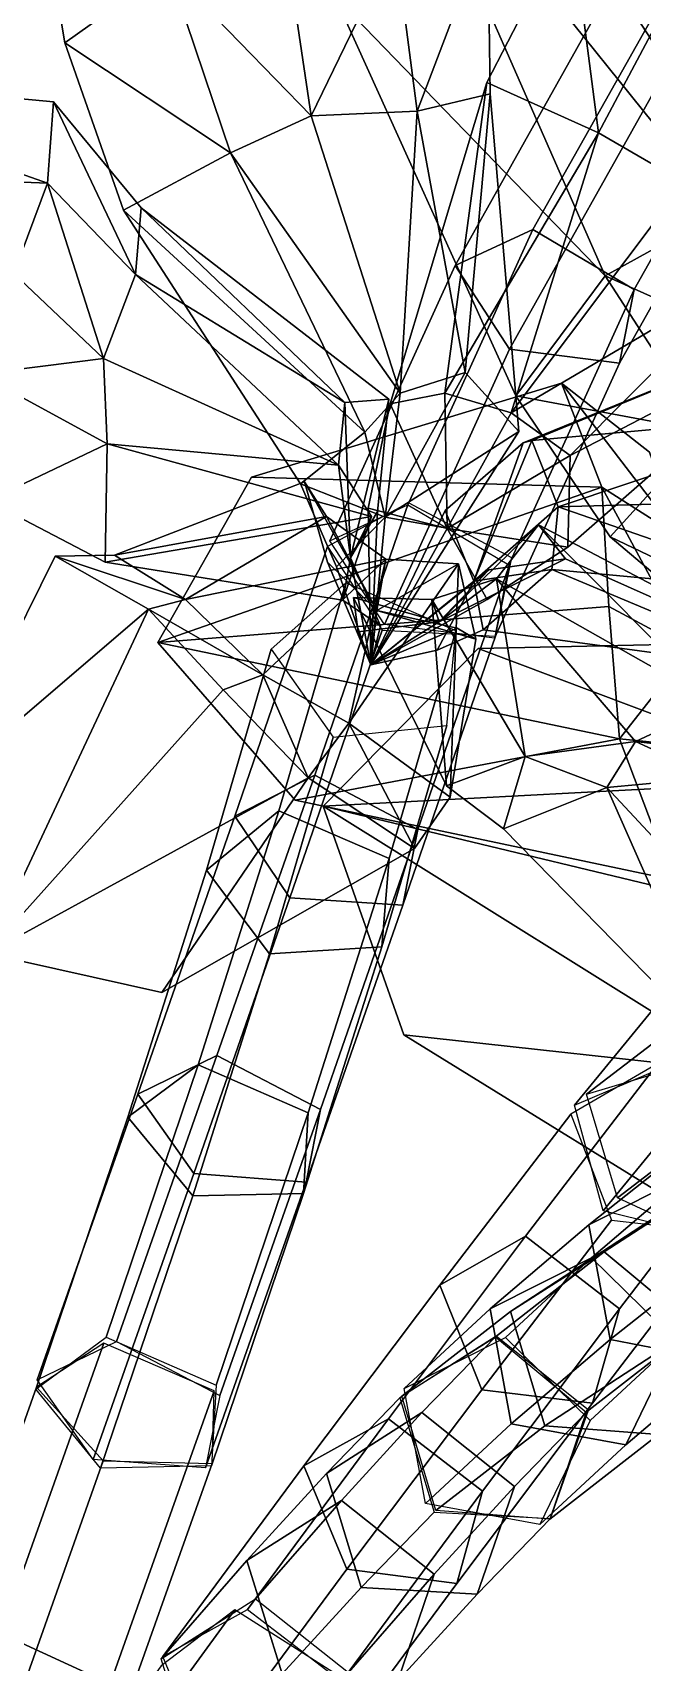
# Model space of a CAD drawing. Header units: metres. Extents: x -488 to 282, y -579 to 399.
# Drawn here: x 120.51 to 137.11, y 184.08 to 228.45 of the extents above; entities that cross this region are included whole.
import ezdxf

# ---------------------------------------------------------------- set-up
doc = ezdxf.new("R2010")
doc.units = ezdxf.units.M

msp = doc.modelspace()

# ---------------------------------------------------------------- linework, layer by layer
at = {"layer": 'coreopsi_1InfInt', "color": 3}
for points in [[(128.1902, 208.24, 311.3463), (130.747, 215.6567, 318.4538), (128.5423, 214.4643, 320.4902), (126.0107, 207.1178, 313.4485)], [(131.0014, 206.7546, 311.9117), (133.5533, 214.1581, 319.0082), (130.747, 215.6567, 318.4538), (128.1902, 208.24, 311.3463)], [(126.0107, 207.1178, 313.4485), (128.5423, 214.4643, 320.4902), (130.0244, 212.1864, 322.3337), (127.5135, 204.8973, 315.3446)], [(130.5855, 204.7005, 314.3686), (133.1093, 212.0256, 321.3924), (133.5533, 214.1581, 319.0082), (131.0014, 206.7546, 311.9117)], [(127.5135, 204.8973, 315.3446), (130.0244, 212.1864, 322.3337), (133.1093, 212.0256, 321.3924), (130.5855, 204.7005, 314.3686)], [(125.5291, 200.6041, 304.5144), (128.1902, 208.24, 311.3463), (126.0107, 207.1178, 313.4485), (123.3758, 199.5541, 306.68)], [(128.3452, 199.1322, 305.0904), (131.0014, 206.7546, 311.9117), (128.1902, 208.24, 311.3463), (125.5291, 200.6041, 304.5144)], [(123.3758, 199.5541, 306.68), (126.0107, 207.1178, 313.4485), (127.5135, 204.8973, 315.3446), (124.9, 197.3926, 308.6266)], [(127.9587, 197.1588, 307.6172), (130.5855, 204.7005, 314.3686), (131.0014, 206.7546, 311.9117), (128.3452, 199.1322, 305.0904)], [(137.773, 200.3217, 329.4308), (141.654, 205.0562, 337.9621), (139.1473, 203.9879, 339.6953), (135.2663, 199.2534, 331.1639)], [(137.5934, 200.1554, 329.1734), (144.1275, 205.1532, 335.6994), (142.1259, 204.5546, 338.162), (135.5918, 199.5568, 331.636)], [(124.9, 197.3926, 308.6266), (127.5135, 204.8973, 315.3446), (130.5855, 204.7005, 314.3686), (127.9587, 197.1588, 307.6172)], [(135.5918, 199.5568, 331.636), (142.1259, 204.5546, 338.162), (142.9642, 201.7306, 339.4853), (136.4301, 196.7328, 332.9593)], [(135.2663, 199.2534, 331.1639), (139.1473, 203.9879, 339.6953), (139.9272, 201.1107, 340.9372), (136.0463, 196.3762, 332.4059)], [(136.4301, 196.7328, 332.9593), (142.9642, 201.7306, 339.4853), (145.4918, 200.5576, 337.8529), (138.9576, 195.5598, 331.327)], [(136.0463, 196.3762, 332.4059), (139.9272, 201.1107, 340.9372), (142.9232, 200.374, 339.9831), (139.0423, 195.6395, 331.4518)], [(122.7904, 192.8222, 298.018), (125.5291, 200.6041, 304.5144), (123.3758, 199.5541, 306.68), (120.6371, 191.7722, 300.1836)], [(125.6066, 191.3503, 298.594), (128.3452, 199.1322, 305.0904), (125.5291, 200.6041, 304.5144), (122.7904, 192.8222, 298.018)], [(133.9329, 195.685, 320.7715), (137.5331, 200.3845, 329.5474), (135.1623, 199.0096, 331.2555), (131.5971, 194.3548, 322.5614)], [(136.4855, 193.7072, 320.8051), (140.0791, 198.3979, 329.5669), (137.5331, 200.3845, 329.5474), (133.9329, 195.685, 320.7715)], [(138.387, 197.3624, 354.501), (141.378, 199.7248, 364.2393), (138.6748, 198.3871, 365.3936), (135.6544, 195.9993, 355.5517)], [(120.6371, 191.7722, 300.1836), (123.3758, 199.5541, 306.68), (124.9, 197.3926, 308.6266), (122.1614, 189.6107, 302.1302)], [(125.22, 189.3769, 301.1208), (127.9587, 197.1588, 307.6172), (128.3452, 199.1322, 305.0904), (125.6066, 191.3503, 298.594)], [(131.5971, 194.3548, 322.5614), (135.1623, 199.0096, 331.2555), (136.2742, 196.1189, 332.3471), (132.7378, 191.501, 323.7185)], [(135.6544, 195.9993, 355.5517), (138.6748, 198.3871, 365.3936), (139.2574, 195.2639, 365.9724), (136.2331, 192.8723, 356.1136)], [(135.7512, 191.1361, 322.616), (139.3055, 195.7767, 331.2873), (140.0791, 198.3979, 329.5669), (136.4855, 193.7072, 320.8051)], [(122.1614, 189.6107, 302.1302), (124.9, 197.3926, 308.6266), (127.9587, 197.1588, 307.6172), (125.22, 189.3769, 301.1208)], [(135.7246, 195.0989, 344.6447), (138.387, 197.3624, 354.501), (135.6544, 195.9993, 355.5517), (132.9661, 193.7116, 345.5905)], [(138.0306, 192.8386, 344.5959), (140.68, 195.0904, 354.4037), (138.387, 197.3624, 354.501), (135.7246, 195.0989, 344.6447)], [(130.195, 190.7161, 312.2041), (133.9329, 195.685, 320.7715), (131.5971, 194.3548, 322.5614), (127.8955, 189.4331, 314.0737)], [(132.7545, 188.7475, 312.2513), (136.4855, 193.7072, 320.8051), (133.9329, 195.685, 320.7715), (130.195, 190.7161, 312.2041)], [(132.7378, 191.501, 323.7185), (136.2742, 196.1189, 332.3471), (139.3055, 195.7767, 331.2873), (135.7512, 191.1361, 322.616)], [(132.9661, 193.7116, 345.5905), (135.6544, 195.9993, 355.5517), (136.2331, 192.8723, 356.1136), (133.5414, 190.5809, 346.1352)], [(136.2331, 192.8723, 356.1136), (139.2574, 195.2639, 365.9724), (142.326, 194.6422, 365.1812), (139.3287, 192.2735, 355.4153)], [(133.3859, 192.9285, 334.6406), (135.7246, 195.0989, 344.6447), (132.9661, 193.7116, 345.5905), (130.6273, 191.5412, 335.5865)], [(135.6918, 190.6682, 334.5919), (138.0306, 192.8386, 344.5959), (135.7246, 195.0989, 344.6447), (133.3859, 192.9285, 334.6406)], [(136.6609, 190.0042, 345.5311), (139.3287, 192.2735, 355.4153), (140.68, 195.0904, 354.4037), (138.0306, 192.8386, 344.5959)], [(127.8955, 189.4331, 314.0737), (131.5971, 194.3548, 322.5614), (132.7378, 191.501, 323.7185), (129.066, 186.6183, 315.2947)], [(130.6273, 191.5412, 335.5865), (132.9661, 193.7116, 345.5905), (133.5414, 190.5809, 346.1352), (131.2027, 188.4105, 336.1312)], [(132.0607, 186.2294, 314.1505), (135.7512, 191.1361, 322.616), (136.4855, 193.7072, 320.8051), (132.7545, 188.7475, 312.2513)], [(119.6419, 184.8658, 291.9381), (122.4519, 192.7758, 298.0877), (120.6194, 191.5799, 300.4627), (117.7958, 183.6306, 294.2823)], [(122.6178, 183.5015, 292.1966), (125.4499, 191.4714, 298.3954), (122.4519, 192.7758, 298.0877), (119.6419, 184.8658, 291.9381)], [(131.1085, 190.8844, 324.5479), (133.1292, 192.9678, 334.7282), (130.5108, 191.2862, 335.5914), (128.5105, 189.2231, 325.5064)], [(133.6308, 188.8689, 324.4784), (135.6473, 190.9478, 334.6419), (133.1292, 192.9678, 334.7282), (131.1085, 190.8844, 324.5479)], [(133.5414, 190.5809, 346.1352), (136.2331, 192.8723, 356.1136), (139.3287, 192.2735, 355.4153), (136.6609, 190.0042, 345.5311)], [(134.3222, 187.8338, 335.527), (136.6609, 190.0042, 345.5311), (138.0306, 192.8386, 344.5959), (135.6918, 190.6682, 334.5919)], [(117.7958, 183.6306, 294.2823), (120.6194, 191.5799, 300.4627), (122.4298, 189.5672, 302.2235), (119.5763, 181.5353, 295.976)], [(122.5394, 181.4559, 294.6943), (125.3981, 189.5006, 300.9532), (125.4499, 191.4714, 298.3954), (122.6178, 183.5015, 292.1966)], [(128.5105, 189.2231, 325.5064), (130.5108, 191.2862, 335.5914), (131.439, 188.169, 336.0449), (129.4556, 186.1231, 326.0367)], [(129.066, 186.6183, 315.2947), (132.7378, 191.501, 323.7185), (135.7512, 191.1361, 322.616), (132.0607, 186.2294, 314.1505)], [(128.9184, 188.492, 314.4711), (131.1085, 190.8844, 324.5479), (128.5105, 189.2231, 325.5064), (126.3422, 186.8537, 315.5239)], [(131.4451, 186.4815, 314.4181), (133.6308, 188.8689, 324.4784), (131.1085, 190.8844, 324.5479), (128.9184, 188.492, 314.4711)], [(132.6151, 185.9432, 325.3932), (134.6087, 187.999, 335.451), (135.6473, 190.9478, 334.6419), (133.6308, 188.8689, 324.4784)], [(126.3564, 185.527, 303.9217), (130.195, 190.7161, 312.2041), (127.8955, 189.4331, 314.0737), (124.057, 184.2439, 305.7912)], [(128.9159, 183.5583, 303.9689), (132.7545, 188.7475, 312.2513), (130.195, 190.7161, 312.2041), (126.3564, 185.527, 303.9217)], [(131.2027, 188.4105, 336.1312), (133.5414, 190.5809, 346.1352), (136.6609, 190.0042, 345.5311), (134.3222, 187.8338, 335.527)], [(119.5763, 181.5353, 295.976), (122.4298, 189.5672, 302.2235), (125.3981, 189.5006, 300.9532), (122.5394, 181.4559, 294.6943)], [(124.057, 184.2439, 305.7912), (127.8955, 189.4331, 314.0737), (129.066, 186.6183, 315.2947), (125.2275, 181.4291, 307.0123)], [(126.3422, 186.8537, 315.5239), (128.5105, 189.2231, 325.5064), (129.4556, 186.1231, 326.0367), (127.3056, 183.7734, 316.1302)], [(128.2222, 181.0402, 305.868), (132.0607, 186.2294, 314.1505), (132.7545, 188.7475, 312.2513), (128.9159, 183.5583, 303.9689)], [(130.454, 183.582, 315.4376), (132.6151, 185.9432, 325.3932), (133.6308, 188.8689, 324.4784), (131.4451, 186.4815, 314.4181)], [(126.582, 185.8162, 304.5897), (128.9184, 188.492, 314.4711), (126.3422, 186.8537, 315.5239), (124.0058, 184.178, 305.6425)], [(129.1086, 183.8057, 304.5367), (131.4451, 186.4815, 314.4181), (128.9184, 188.492, 314.4711), (126.582, 185.8162, 304.5897)], [(129.4556, 186.1231, 326.0367), (131.439, 188.169, 336.0449), (134.6087, 187.999, 335.451), (132.6151, 185.9432, 325.3932)], [(124.0058, 184.178, 305.6425), (126.3422, 186.8537, 315.5239), (127.3056, 183.7734, 316.1302), (124.9692, 181.0976, 306.2488)], [(125.2275, 181.4291, 307.0123), (129.066, 186.6183, 315.2947), (132.0607, 186.2294, 314.1505), (128.2222, 181.0402, 305.868)], [(128.1176, 180.9062, 305.5562), (130.454, 183.582, 315.4376), (131.4451, 186.4815, 314.4181), (129.1086, 183.8057, 304.5367)], [(127.3056, 183.7734, 316.1302), (129.4556, 186.1231, 326.0367), (132.6151, 185.9432, 325.3932), (130.454, 183.582, 315.4376)], [(122.084, 180.1164, 296.0062), (126.0143, 185.5131, 303.9881), (124.0089, 183.9865, 306.0071), (120.0594, 178.5632, 297.9854)], [(124.8195, 178.3146, 295.7722), (128.7804, 183.7512, 303.8171), (126.0143, 185.5131, 303.9881), (122.084, 180.1164, 296.0062)], [(119.6313, 175.7709, 285.7712), (122.6178, 183.5015, 292.1966), (119.6419, 184.8658, 291.9381), (116.6786, 177.1931, 285.5638)]]:
    msp.add_3dface(points, dxfattribs=at)
at = {"layer": 'coreopsi_1Pdcel', "color": 3}
for points in [[(136.3362, 229.8249, 333.2048), (141.4769, 237.5314, 338.5946), (142.9589, 235.2534, 340.4382), (137.8183, 227.547, 335.0484)], [(134.1299, 223.0896, 324.9188), (138.345, 230.5866, 330.7938), (136.3362, 229.8249, 333.2048), (132.0108, 222.1112, 327.1506)], [(136.8837, 221.4596, 325.353), (141.0311, 228.8234, 331.1179), (138.345, 230.5866, 330.7938), (134.1299, 223.0896, 324.9188)], [(132.0108, 222.1112, 327.1506), (136.3362, 229.8249, 333.2048), (137.8183, 227.547, 335.0484), (133.4929, 219.8332, 328.9941)], [(136.4922, 219.4586, 327.8573), (140.7074, 226.9556, 333.7323), (141.0311, 228.8234, 331.1179), (136.8837, 221.4596, 325.353)], [(133.4929, 219.8332, 328.9941), (137.8183, 227.547, 335.0484), (140.7074, 226.9556, 333.7323), (136.4922, 219.4586, 327.8573)], [(130.7229, 215.5966, 318.3989), (134.1299, 223.0896, 324.9188), (132.0108, 222.1112, 327.1506), (128.6039, 214.6181, 320.6307)], [(133.4767, 213.9666, 318.8332), (136.8837, 221.4596, 325.353), (134.1299, 223.0896, 324.9188), (130.7229, 215.5966, 318.3989)], [(128.6039, 214.6181, 320.6307), (132.0108, 222.1112, 327.1506), (133.4929, 219.8332, 328.9941), (130.0859, 212.3402, 322.4743)], [(133.0853, 211.9656, 321.3375), (136.4922, 219.4586, 327.8573), (136.8837, 221.4596, 325.353), (133.4767, 213.9666, 318.8332)], [(130.0859, 212.3402, 322.4743), (133.4929, 219.8332, 328.9941), (136.4922, 219.4586, 327.8573), (133.0853, 211.9656, 321.3375)], [(127.2164, 207.2694, 313.1075), (129.0377, 213.472, 321.6559), (127.0044, 211.665, 323.3964), (125.2398, 205.6474, 315.08)], [(130.2144, 205.9649, 313.4152), (132.0357, 212.1675, 321.9637), (129.0377, 213.472, 321.6559), (127.2164, 207.2694, 313.1075)], [(130.0185, 203.5681, 315.5706), (131.7832, 209.5857, 323.887), (132.0357, 212.1675, 321.9637), (130.2144, 205.9649, 313.4152)], [(125.2398, 205.6474, 315.08), (127.0044, 211.665, 323.3964), (128.6915, 209.2769, 324.7674), (126.9617, 203.3729, 316.5935)], [(126.9617, 203.3729, 316.5935), (128.6915, 209.2769, 324.7674), (131.7832, 209.5857, 323.887), (130.0185, 203.5681, 315.5706)], [(125.014, 200.3485, 305.2261), (127.2164, 207.2694, 313.1075), (125.2398, 205.6474, 315.08), (123.1046, 198.9308, 307.4108)], [(128.012, 199.044, 305.5338), (130.2144, 205.9649, 313.4152), (127.2164, 207.2694, 313.1075), (125.014, 200.3485, 305.2261)], [(127.8833, 196.8515, 307.9013), (130.0185, 203.5681, 315.5706), (130.2144, 205.9649, 313.4152), (128.012, 199.044, 305.5338)], [(123.1046, 198.9308, 307.4108), (125.2398, 205.6474, 315.08), (126.9617, 203.3729, 316.5935), (124.8677, 196.7819, 309.0547)], [(124.8677, 196.7819, 309.0547), (126.9617, 203.3729, 316.5935), (130.0185, 203.5681, 315.5706), (127.8833, 196.8515, 307.9013)], [(122.5072, 192.9353, 298.2245), (125.014, 200.3485, 305.2261), (123.1046, 198.9308, 307.4108), (120.5978, 191.5176, 300.4092)], [(125.5052, 191.6308, 298.5323), (128.012, 199.044, 305.5338), (125.014, 200.3485, 305.2261), (122.5072, 192.9353, 298.2245)], [(120.5978, 191.5176, 300.4092), (123.1046, 198.9308, 307.4108), (124.8677, 196.7819, 309.0547), (122.3609, 189.3687, 302.0532)], [(125.3765, 189.4383, 300.8998), (127.8833, 196.8515, 307.9013), (128.012, 199.044, 305.5338), (125.5052, 191.6308, 298.5323)], [(136.0699, 195.2582, 344.4542), (139.9323, 197.7672, 353.7963), (137.4841, 196.2183, 355.2231), (133.5229, 193.6396, 345.6041)], [(138.5441, 193.1995, 344.1917), (142.3459, 195.6657, 353.3637), (139.9323, 197.7672, 353.7963), (136.0699, 195.2582, 344.4542)], [(122.3609, 189.3687, 302.0532), (124.8677, 196.7819, 309.0547), (127.8833, 196.8515, 307.9013), (125.3765, 189.4383, 300.8998)], [(133.5229, 193.6396, 345.6041), (137.4841, 196.2183, 355.2231), (138.4123, 193.101, 355.6766), (134.4512, 190.5224, 346.0576)], [(133.1091, 192.9501, 334.6477), (136.0699, 195.2582, 344.4542), (133.5229, 193.6396, 345.6041), (130.5622, 191.3315, 335.7976)], [(135.5833, 190.8914, 334.3852), (138.5441, 193.1995, 344.1917), (136.0699, 195.2582, 344.4542), (133.1091, 192.9501, 334.6477)], [(130.5622, 191.3315, 335.7976), (133.5229, 193.6396, 345.6041), (134.4512, 190.5224, 346.0576), (131.4904, 188.2143, 336.251)], [(134.4512, 190.5224, 346.0576), (138.4123, 193.101, 355.6766), (141.4118, 192.7984, 354.5191), (137.5494, 190.2894, 345.177)], [(134.5887, 187.9813, 335.3705), (137.5494, 190.2894, 345.177), (138.5441, 193.1995, 344.1917), (135.5833, 190.8914, 334.3852)], [(131.4904, 188.2143, 336.251), (134.4512, 190.5224, 346.0576), (137.5494, 190.2894, 345.177), (134.5887, 187.9813, 335.3705)]]:
    msp.add_3dface(points, dxfattribs=at)
at = {"layer": 'coreopsi_1Petal1', "color": 3}
for points in [[(124.2093, 230.1863, 332.8557), (119.7124, 238.1034, 330.9355), (121.3819, 228.175, 333.6314)], [(124.2093, 230.1863, 332.8557), (121.3819, 228.175, 333.6314), (119.7124, 238.1034, 330.9355)], [(130.4951, 234.5827, 413.2338), (128.7351, 229.444, 414.9816), (136.0994, 221.8312, 413.2844)], [(130.4951, 234.5827, 413.2338), (136.0994, 221.8312, 413.2844), (128.7351, 229.444, 414.9816)], [(142.2724, 225.1634, 410.6693), (136.441, 234.063, 411.1439), (130.4951, 234.5827, 413.2338)], [(142.2724, 225.1634, 410.6693), (130.4951, 234.5827, 413.2338), (136.441, 234.063, 411.1439)], [(139.3208, 223.6146, 411.9047), (142.2724, 225.1634, 410.6693), (130.4951, 234.5827, 413.2338)], [(139.3208, 223.6146, 411.9047), (130.4951, 234.5827, 413.2338), (142.2724, 225.1634, 410.6693)], [(130.4951, 234.5827, 413.2338), (136.0994, 221.8312, 413.2844), (139.3208, 223.6146, 411.9047)], [(130.4951, 234.5827, 413.2338), (139.3208, 223.6146, 411.9047), (136.0994, 221.8312, 413.2844)], [(144.529, 227.0333, 408.6573), (136.441, 234.063, 411.1439), (142.2724, 225.1634, 410.6693)], [(144.529, 227.0333, 408.6573), (142.2724, 225.1634, 410.6693), (136.441, 234.063, 411.1439)], [(130.9752, 226.3179, 329.0266), (132.9051, 231.3708, 329.2603), (130.3828, 230.9044, 330.972)], [(130.9752, 226.3179, 329.0266), (130.3828, 230.9044, 330.972), (132.9051, 231.3708, 329.2603)], [(132.971, 226.7837, 327.8461), (132.9051, 231.3708, 329.2603), (130.9752, 226.3179, 329.0266)], [(132.971, 226.7837, 327.8461), (130.9752, 226.3179, 329.0266), (132.9051, 231.3708, 329.2603)], [(135.9142, 225.7215, 328.4821), (135.1663, 231.5332, 328.132), (132.8745, 227.0921, 327.6893)], [(135.9142, 225.7215, 328.4821), (132.8745, 227.0921, 327.6893), (135.1663, 231.5332, 328.132)], [(138.471, 230.5476, 328.9975), (135.1663, 231.5332, 328.132), (135.9142, 225.7215, 328.4821)], [(138.471, 230.5476, 328.9975), (135.9142, 225.7215, 328.4821), (135.1663, 231.5332, 328.132)], [(128.0966, 226.1908, 330.1751), (130.3828, 230.9044, 330.972), (127.443, 230.5919, 331.8489)], [(128.0966, 226.1908, 330.1751), (127.443, 230.5919, 331.8489), (130.3828, 230.9044, 330.972)], [(128.0966, 226.1908, 330.1751), (130.9752, 226.3179, 329.0266), (130.3828, 230.9044, 330.972)], [(128.0966, 226.1908, 330.1751), (130.3828, 230.9044, 330.972), (130.9752, 226.3179, 329.0266)], [(127.443, 230.5919, 331.8489), (124.2093, 230.1863, 332.8557), (128.0966, 226.1908, 330.1751)], [(127.443, 230.5919, 331.8489), (128.0966, 226.1908, 330.1751), (124.2093, 230.1863, 332.8557)], [(138.471, 230.5476, 328.9975), (135.9142, 225.7215, 328.4821), (138.2453, 224.3761, 328.6487)], [(138.471, 230.5476, 328.9975), (138.2453, 224.3761, 328.6487), (135.9142, 225.7215, 328.4821)], [(124.2093, 230.1863, 332.8557), (121.3819, 228.175, 333.6314), (125.8932, 225.1842, 331.3598)], [(124.2093, 230.1863, 332.8557), (125.8932, 225.1842, 331.3598), (121.3819, 228.175, 333.6314)], [(124.2093, 230.1863, 332.8557), (125.8932, 225.1842, 331.3598), (128.0966, 226.1908, 330.1751)], [(124.2093, 230.1863, 332.8557), (128.0966, 226.1908, 330.1751), (125.8932, 225.1842, 331.3598)], [(136.0994, 221.8312, 413.2844), (128.7351, 229.444, 414.9816), (133.6683, 218.5609, 413.7253)], [(136.0994, 221.8312, 413.2844), (133.6683, 218.5609, 413.7253), (128.7351, 229.444, 414.9816)], [(125.8932, 225.1842, 331.3598), (121.3819, 228.175, 333.6314), (122.9795, 223.6207, 332.2612)], [(125.8932, 225.1842, 331.3598), (122.9795, 223.6207, 332.2612), (121.3819, 228.175, 333.6314)], [(120.9184, 224.3516, 337.2469), (112.3396, 227.3853, 338.847), (108.4625, 224.8606, 341.7946)], [(120.9184, 224.3516, 337.2469), (108.4625, 224.8606, 341.7946), (112.3396, 227.3853, 338.847)], [(121.0815, 226.5677, 335.1087), (112.3396, 227.3853, 338.847), (120.9184, 224.3516, 337.2469)], [(121.0815, 226.5677, 335.1087), (120.9184, 224.3516, 337.2469), (112.3396, 227.3853, 338.847)], [(131.7361, 218.6405, 330.4257), (132.8745, 227.0921, 327.6893), (130.2422, 218.3511, 328.1745)], [(131.7361, 218.6405, 330.4257), (130.2422, 218.3511, 328.1745), (132.8745, 227.0921, 327.6893)], [(132.2837, 219.1997, 329.4727), (132.971, 226.7837, 327.8461), (130.9752, 226.3179, 329.0266)], [(132.2837, 219.1997, 329.4727), (130.9752, 226.3179, 329.0266), (132.971, 226.7837, 327.8461)], [(135.9142, 225.7215, 328.4821), (132.8745, 227.0921, 327.6893), (131.7361, 218.6405, 330.4257)], [(135.9142, 225.7215, 328.4821), (131.7361, 218.6405, 330.4257), (132.8745, 227.0921, 327.6893)], [(133.7428, 217.5952, 328.1792), (132.971, 226.7837, 327.8461), (132.2837, 219.1997, 329.4727)], [(133.7428, 217.5952, 328.1792), (132.2837, 219.1997, 329.4727), (132.971, 226.7837, 327.8461)], [(123.3124, 221.8704, 333.6022), (121.0815, 226.5677, 335.1087), (120.9184, 224.3516, 337.2469)], [(123.3124, 221.8704, 333.6022), (120.9184, 224.3516, 337.2469), (121.0815, 226.5677, 335.1087)], [(123.4659, 223.6883, 332.0971), (121.0815, 226.5677, 335.1087), (123.3124, 221.8704, 333.6022)], [(123.4659, 223.6883, 332.0971), (123.3124, 221.8704, 333.6022), (121.0815, 226.5677, 335.1087)], [(130.5205, 218.6415, 330.2519), (130.9752, 226.3179, 329.0266), (128.0966, 226.1908, 330.1751)], [(130.5205, 218.6415, 330.2519), (128.0966, 226.1908, 330.1751), (130.9752, 226.3179, 329.0266)], [(132.2837, 219.1997, 329.4727), (130.9752, 226.3179, 329.0266), (130.5205, 218.6415, 330.2519)], [(132.2837, 219.1997, 329.4727), (130.5205, 218.6415, 330.2519), (130.9752, 226.3179, 329.0266)], [(128.0966, 226.1908, 330.1751), (125.8932, 225.1842, 331.3598), (130.5205, 218.6415, 330.2519)], [(128.0966, 226.1908, 330.1751), (130.5205, 218.6415, 330.2519), (125.8932, 225.1842, 331.3598)], [(133.5342, 218.1026, 329.7986), (135.9142, 225.7215, 328.4821), (131.7361, 218.6405, 330.4257)], [(133.5342, 218.1026, 329.7986), (131.7361, 218.6405, 330.4257), (135.9142, 225.7215, 328.4821)], [(138.2453, 224.3761, 328.6487), (135.9142, 225.7215, 328.4821), (133.5342, 218.1026, 329.7986)], [(138.2453, 224.3761, 328.6487), (133.5342, 218.1026, 329.7986), (135.9142, 225.7215, 328.4821)], [(125.8932, 225.1842, 331.3598), (122.9795, 223.6207, 332.2612), (129.555, 217.5747, 331.6104)], [(125.8932, 225.1842, 331.3598), (129.555, 217.5747, 331.6104), (122.9795, 223.6207, 332.2612)], [(130.5205, 218.6415, 330.2519), (125.8932, 225.1842, 331.3598), (129.555, 217.5747, 331.6104)], [(130.5205, 218.6415, 330.2519), (129.555, 217.5747, 331.6104), (125.8932, 225.1842, 331.3598)], [(120, 221.8949, 338.8687), (120.9184, 224.3516, 337.2469), (108.4625, 224.8606, 341.7946)], [(120, 221.8949, 338.8687), (108.4625, 224.8606, 341.7946), (120.9184, 224.3516, 337.2469)], [(122.4419, 219.5834, 335.5082), (120.9184, 224.3516, 337.2469), (120, 221.8949, 338.8687)], [(122.4419, 219.5834, 335.5082), (120, 221.8949, 338.8687), (120.9184, 224.3516, 337.2469)], [(122.4419, 219.5834, 335.5082), (123.3124, 221.8704, 333.6022), (120.9184, 224.3516, 337.2469)], [(122.4419, 219.5834, 335.5082), (120.9184, 224.3516, 337.2469), (123.3124, 221.8704, 333.6022)], [(133.5342, 218.1026, 329.7986), (140.221, 222.0442, 329.1778), (138.2453, 224.3761, 328.6487)], [(133.5342, 218.1026, 329.7986), (138.2453, 224.3761, 328.6487), (140.221, 222.0442, 329.1778)], [(129.0138, 218.383, 330.7891), (123.4659, 223.6883, 332.0971), (123.3124, 221.8704, 333.6022)], [(129.0138, 218.383, 330.7891), (123.3124, 221.8704, 333.6022), (123.4659, 223.6883, 332.0971)], [(130.2088, 218.4726, 328.5663), (123.4659, 223.6883, 332.0971), (129.0138, 218.383, 330.7891)], [(130.2088, 218.4726, 328.5663), (129.0138, 218.383, 330.7891), (123.4659, 223.6883, 332.0971)], [(129.555, 217.5747, 331.6104), (122.9795, 223.6207, 332.2612), (127.803, 216.1668, 330.0832)], [(129.555, 217.5747, 331.6104), (127.803, 216.1668, 330.0832), (122.9795, 223.6207, 332.2612)], [(139.3208, 223.6146, 411.9047), (136.0994, 221.8312, 413.2844), (140.7347, 219.7562, 408.2791)], [(139.3208, 223.6146, 411.9047), (140.7347, 219.7562, 408.2791), (136.0994, 221.8312, 413.2844)], [(120, 221.8949, 338.8687), (119.0529, 219.1542, 340.6649), (122.4419, 219.5834, 335.5082)], [(120, 221.8949, 338.8687), (122.4419, 219.5834, 335.5082), (119.0529, 219.1542, 340.6649)], [(128.8412, 216.6794, 331.8356), (123.3124, 221.8704, 333.6022), (122.4419, 219.5834, 335.5082)], [(128.8412, 216.6794, 331.8356), (122.4419, 219.5834, 335.5082), (123.3124, 221.8704, 333.6022)], [(129.0138, 218.383, 330.7891), (123.3124, 221.8704, 333.6022), (128.8412, 216.6794, 331.8356)], [(129.0138, 218.383, 330.7891), (128.8412, 216.6794, 331.8356), (123.3124, 221.8704, 333.6022)], [(135.1478, 216.9406, 330.0698), (140.221, 222.0442, 329.1778), (133.5342, 218.1026, 329.7986)], [(135.1478, 216.9406, 330.0698), (133.5342, 218.1026, 329.7986), (140.221, 222.0442, 329.1778)], [(135.1478, 216.9406, 330.0698), (142.0181, 220.5074, 329.2263), (140.221, 222.0442, 329.1778)], [(135.1478, 216.9406, 330.0698), (140.221, 222.0442, 329.1778), (142.0181, 220.5074, 329.2263)], [(136.0994, 221.8312, 413.2844), (133.6683, 218.5609, 413.7253), (138.8383, 217.5984, 409.4669)], [(136.0994, 221.8312, 413.2844), (138.8383, 217.5984, 409.4669), (133.6683, 218.5609, 413.7253)], [(136.0994, 221.8312, 413.2844), (138.8383, 217.5984, 409.4669), (140.7347, 219.7562, 408.2791)], [(136.0994, 221.8312, 413.2844), (140.7347, 219.7562, 408.2791), (138.8383, 217.5984, 409.4669)], [(134.1022, 217.3466, 330.5822), (142.264, 220.7007, 329.0497), (133.8665, 217.2841, 327.8759)], [(134.1022, 217.3466, 330.5822), (133.8665, 217.2841, 327.8759), (142.264, 220.7007, 329.0497)], [(142.487, 218.1088, 331.2811), (142.264, 220.7007, 329.0497), (134.1022, 217.3466, 330.5822)], [(142.487, 218.1088, 331.2811), (134.1022, 217.3466, 330.5822), (142.264, 220.7007, 329.0497)], [(135.078, 214.4448, 329.6915), (142.0181, 220.5074, 329.2263), (135.1478, 216.9406, 330.0698)], [(135.078, 214.4448, 329.6915), (135.1478, 216.9406, 330.0698), (142.0181, 220.5074, 329.2263)], [(119.0529, 219.1542, 340.6649), (122.5416, 217.2624, 336.8775), (122.4419, 219.5834, 335.5082)], [(119.0529, 219.1542, 340.6649), (122.4419, 219.5834, 335.5082), (122.5416, 217.2624, 336.8775)], [(122.4419, 219.5834, 335.5082), (122.5416, 217.2624, 336.8775), (128.8412, 216.6794, 331.8356)], [(122.4419, 219.5834, 335.5082), (128.8412, 216.6794, 331.8356), (122.5416, 217.2624, 336.8775)], [(119.0529, 219.1542, 340.6649), (119.2814, 215.7068, 341.5044), (122.5416, 217.2624, 336.8775)], [(119.0529, 219.1542, 340.6649), (122.5416, 217.2624, 336.8775), (119.2814, 215.7068, 341.5044)], [(134.911, 218.9127, 413.7048), (126.4731, 216.3539, 420.2828), (136.011, 216.0813, 415.5514)], [(134.911, 218.9127, 413.7048), (136.011, 216.0813, 415.5514), (126.4731, 216.3539, 420.2828)], [(130.1051, 215.2582, 326.8881), (132.2837, 219.1997, 329.4727), (130.5205, 218.6415, 330.2519)], [(130.1051, 215.2582, 326.8881), (130.5205, 218.6415, 330.2519), (132.2837, 219.1997, 329.4727)], [(130.1051, 215.2582, 326.8881), (133.7428, 217.5952, 328.1792), (132.2837, 219.1997, 329.4727)], [(130.1051, 215.2582, 326.8881), (132.2837, 219.1997, 329.4727), (133.7428, 217.5952, 328.1792)], [(137.3017, 217.0355, 409.0802), (134.911, 218.9127, 413.7048), (138.1043, 214.7477, 410.3274)], [(137.3017, 217.0355, 409.0802), (138.1043, 214.7477, 410.3274), (134.911, 218.9127, 413.7048)], [(138.1043, 214.7477, 410.3274), (134.911, 218.9127, 413.7048), (136.011, 216.0813, 415.5514)], [(138.1043, 214.7477, 410.3274), (136.011, 216.0813, 415.5514), (134.911, 218.9127, 413.7048)], [(129.1609, 214.1549, 327.7786), (129.0138, 218.383, 330.7891), (128.8412, 216.6794, 331.8356)], [(129.1609, 214.1549, 327.7786), (128.8412, 216.6794, 331.8356), (129.0138, 218.383, 330.7891)], [(129.1609, 214.1549, 327.7786), (130.2088, 218.4726, 328.5663), (129.0138, 218.383, 330.7891)], [(129.1609, 214.1549, 327.7786), (129.0138, 218.383, 330.7891), (130.2088, 218.4726, 328.5663)], [(129.8974, 215.4204, 326.1117), (130.2088, 218.4726, 328.5663), (129.1609, 214.1549, 327.7786)], [(129.8974, 215.4204, 326.1117), (129.1609, 214.1549, 327.7786), (130.2088, 218.4726, 328.5663)], [(130.5205, 218.6415, 330.2519), (129.555, 217.5747, 331.6104), (130.1051, 215.2582, 326.8881)], [(130.5205, 218.6415, 330.2519), (130.1051, 215.2582, 326.8881), (129.555, 217.5747, 331.6104)], [(131.7997, 214.9552, 326.6332), (130.2422, 218.3511, 328.1745), (129.6473, 215.5056, 326.9473)], [(131.7997, 214.9552, 326.6332), (129.6473, 215.5056, 326.9473), (130.2422, 218.3511, 328.1745)], [(131.7361, 218.6405, 330.4257), (130.2422, 218.3511, 328.1745), (131.7997, 214.9552, 326.6332)], [(131.7361, 218.6405, 330.4257), (131.7997, 214.9552, 326.6332), (130.2422, 218.3511, 328.1745)], [(133.5342, 218.1026, 329.7986), (131.7361, 218.6405, 330.4257), (131.7997, 214.9552, 326.6332)], [(133.5342, 218.1026, 329.7986), (131.7997, 214.9552, 326.6332), (131.7361, 218.6405, 330.4257)], [(138.8383, 217.5984, 409.4669), (133.6683, 218.5609, 413.7253), (136.231, 214.73, 410.2315)], [(138.8383, 217.5984, 409.4669), (136.231, 214.73, 410.2315), (133.6683, 218.5609, 413.7253)], [(131.7997, 214.9552, 326.6332), (135.1478, 216.9406, 330.0698), (133.5342, 218.1026, 329.7986)], [(131.7997, 214.9552, 326.6332), (133.5342, 218.1026, 329.7986), (135.1478, 216.9406, 330.0698)], [(134.8203, 215.545, 330.9747), (142.487, 218.1088, 331.2811), (134.1022, 217.3466, 330.5822)], [(134.8203, 215.545, 330.9747), (134.1022, 217.3466, 330.5822), (142.487, 218.1088, 331.2811)], [(142.5762, 215.7635, 332.609), (142.487, 218.1088, 331.2811), (134.8203, 215.545, 330.9747)], [(142.5762, 215.7635, 332.609), (134.8203, 215.545, 330.9747), (142.487, 218.1088, 331.2811)], [(129.555, 217.5747, 331.6104), (127.803, 216.1668, 330.0832), (130.1051, 215.2582, 326.8881)], [(129.555, 217.5747, 331.6104), (130.1051, 215.2582, 326.8881), (127.803, 216.1668, 330.0832)], [(132.0408, 214.9208, 325.8577), (133.7428, 217.5952, 328.1792), (130.1051, 215.2582, 326.8881)], [(132.0408, 214.9208, 325.8577), (130.1051, 215.2582, 326.8881), (133.7428, 217.5952, 328.1792)], [(138.8383, 217.5984, 409.4669), (136.231, 214.73, 410.2315), (144.8126, 210.6276, 406.2163)], [(138.8383, 217.5984, 409.4669), (144.8126, 210.6276, 406.2163), (136.231, 214.73, 410.2315)], [(122.5416, 217.2624, 336.8775), (119.2814, 215.7068, 341.5044), (122.4882, 214.0341, 338.0273)], [(122.5416, 217.2624, 336.8775), (122.4882, 214.0341, 338.0273), (119.2814, 215.7068, 341.5044)], [(122.5416, 217.2624, 336.8775), (122.4882, 214.0341, 338.0273), (129.7347, 215.2812, 332.9138)], [(122.5416, 217.2624, 336.8775), (129.7347, 215.2812, 332.9138), (122.4882, 214.0341, 338.0273)], [(128.8412, 216.6794, 331.8356), (122.5416, 217.2624, 336.8775), (129.7347, 215.2812, 332.9138)], [(128.8412, 216.6794, 331.8356), (129.7347, 215.2812, 332.9138), (122.5416, 217.2624, 336.8775)], [(132.5228, 213.5171, 327.2945), (133.8665, 217.2841, 327.8759), (131.7378, 215.442, 326.4503)], [(132.5228, 213.5171, 327.2945), (131.7378, 215.442, 326.4503), (133.8665, 217.2841, 327.8759)], [(134.8203, 215.545, 330.9747), (134.1022, 217.3466, 330.5822), (132.5228, 213.5171, 327.2945)], [(134.8203, 215.545, 330.9747), (132.5228, 213.5171, 327.2945), (134.1022, 217.3466, 330.5822)], [(134.1022, 217.3466, 330.5822), (133.8665, 217.2841, 327.8759), (132.5228, 213.5171, 327.2945)], [(134.1022, 217.3466, 330.5822), (132.5228, 213.5171, 327.2945), (133.8665, 217.2841, 327.8759)], [(128.8412, 216.6794, 331.8356), (129.7347, 215.2812, 332.9138), (129.1609, 214.1549, 327.7786)], [(128.8412, 216.6794, 331.8356), (129.1609, 214.1549, 327.7786), (129.7347, 215.2812, 332.9138)], [(131.7997, 214.9552, 326.6332), (135.078, 214.4448, 329.6915), (135.1478, 216.9406, 330.0698)], [(131.7997, 214.9552, 326.6332), (135.1478, 216.9406, 330.0698), (135.078, 214.4448, 329.6915)], [(127.9082, 216.2251, 330.4768), (122.7341, 214.2274, 337.8507), (128.5138, 215.2838, 332.7404)], [(127.9082, 216.2251, 330.4768), (128.5138, 215.2838, 332.7404), (122.7341, 214.2274, 337.8507)], [(136.011, 216.0813, 415.5514), (126.4731, 216.3539, 420.2828), (123.9197, 211.847, 423.9106)], [(136.011, 216.0813, 415.5514), (123.9197, 211.847, 423.9106), (126.4731, 216.3539, 420.2828)], [(130.1051, 215.2582, 326.8881), (127.803, 216.1668, 330.0832), (128.7845, 213.9129, 328.1049)], [(130.1051, 215.2582, 326.8881), (128.7845, 213.9129, 328.1049), (127.803, 216.1668, 330.0832)], [(128.5346, 214.0368, 327.2741), (127.9082, 216.2251, 330.4768), (129.8841, 212.7169, 328.4399)], [(128.5346, 214.0368, 327.2741), (129.8841, 212.7169, 328.4399), (127.9082, 216.2251, 330.4768)], [(129.8841, 212.7169, 328.4399), (127.9082, 216.2251, 330.4768), (128.5138, 215.2838, 332.7404)], [(129.8841, 212.7169, 328.4399), (128.5138, 215.2838, 332.7404), (127.9082, 216.2251, 330.4768)], [(136.2011, 212.8275, 416.9704), (136.011, 216.0813, 415.5514), (123.9197, 211.847, 423.9106)], [(136.2011, 212.8275, 416.9704), (123.9197, 211.847, 423.9106), (136.011, 216.0813, 415.5514)], [(134.8203, 215.545, 330.9747), (141.5833, 213.1948, 334.0363), (142.5762, 215.7635, 332.609)], [(134.8203, 215.545, 330.9747), (142.5762, 215.7635, 332.609), (141.5833, 213.1948, 334.0363)], [(138.3897, 211.6479, 412.0867), (138.1043, 214.7477, 410.3274), (136.011, 216.0813, 415.5514)], [(138.3897, 211.6479, 412.0867), (136.011, 216.0813, 415.5514), (138.1043, 214.7477, 410.3274)], [(138.3897, 211.6479, 412.0867), (136.011, 216.0813, 415.5514), (136.2011, 212.8275, 416.9704)], [(138.3897, 211.6479, 412.0867), (136.2011, 212.8275, 416.9704), (136.011, 216.0813, 415.5514)], [(129.7347, 215.2812, 332.9138), (122.4882, 214.0341, 338.0273), (128.955, 213.0067, 331.6481)], [(129.7347, 215.2812, 332.9138), (128.955, 213.0067, 331.6481), (122.4882, 214.0341, 338.0273)], [(128.5138, 215.2838, 332.7404), (122.7341, 214.2274, 337.8507), (124.6747, 213.021, 338.4608)], [(128.5138, 215.2838, 332.7404), (124.6747, 213.021, 338.4608), (122.7341, 214.2274, 337.8507)], [(128.5138, 215.2838, 332.7404), (124.6747, 213.021, 338.4608), (130.1274, 214.1218, 333.0117)], [(128.5138, 215.2838, 332.7404), (130.1274, 214.1218, 333.0117), (124.6747, 213.021, 338.4608)], [(129.8841, 212.7169, 328.4399), (128.5138, 215.2838, 332.7404), (130.1274, 214.1218, 333.0117)], [(129.8841, 212.7169, 328.4399), (130.1274, 214.1218, 333.0117), (128.5138, 215.2838, 332.7404)], [(130.1051, 215.2582, 326.8881), (128.7845, 213.9129, 328.1049), (129.7148, 211.2416, 323.1272)], [(130.1051, 215.2582, 326.8881), (129.7148, 211.2416, 323.1272), (128.7845, 213.9129, 328.1049)], [(129.7347, 215.2812, 332.9138), (128.955, 213.0067, 331.6481), (129.1609, 214.1549, 327.7786)], [(129.7347, 215.2812, 332.9138), (129.1609, 214.1549, 327.7786), (128.955, 213.0067, 331.6481)], [(129.7148, 211.2416, 323.1272), (129.8974, 215.4204, 326.1117), (129.1609, 214.1549, 327.7786)], [(129.7148, 211.2416, 323.1272), (129.1609, 214.1549, 327.7786), (129.8974, 215.4204, 326.1117)], [(131.7997, 214.9552, 326.6332), (129.6473, 215.5056, 326.9473), (129.7148, 211.2416, 323.1272)], [(131.7997, 214.9552, 326.6332), (129.7148, 211.2416, 323.1272), (129.6473, 215.5056, 326.9473)], [(132.5228, 213.5171, 327.2945), (131.7378, 215.442, 326.4503), (129.7148, 211.2416, 323.1272)], [(132.5228, 213.5171, 327.2945), (129.7148, 211.2416, 323.1272), (131.7378, 215.442, 326.4503)], [(129.7148, 211.2416, 323.1272), (132.0408, 214.9208, 325.8577), (130.1051, 215.2582, 326.8881)], [(129.7148, 211.2416, 323.1272), (130.1051, 215.2582, 326.8881), (132.0408, 214.9208, 325.8577)], [(132.5228, 213.5171, 327.2945), (134.6478, 213.8413, 332.0212), (134.8203, 215.545, 330.9747)], [(132.5228, 213.5171, 327.2945), (134.8203, 215.545, 330.9747), (134.6478, 213.8413, 332.0212)], [(134.6478, 213.8413, 332.0212), (141.5833, 213.1948, 334.0363), (134.8203, 215.545, 330.9747)], [(134.6478, 213.8413, 332.0212), (134.8203, 215.545, 330.9747), (141.5833, 213.1948, 334.0363)], [(129.7148, 211.2416, 323.1272), (132.8832, 213.0232, 326.7589), (131.7997, 214.9552, 326.6332)], [(129.7148, 211.2416, 323.1272), (131.7997, 214.9552, 326.6332), (132.8832, 213.0232, 326.7589)], [(133.1411, 213.5829, 332.5584), (134.2819, 215.0531, 331.8857), (131.5786, 212.4138, 328.185)], [(133.1411, 213.5829, 332.5584), (131.5786, 212.4138, 328.185), (134.2819, 215.0531, 331.8857)], [(134.2819, 215.0531, 331.8857), (135.0184, 214.1239, 329.4408), (131.5786, 212.4138, 328.185)], [(134.2819, 215.0531, 331.8857), (131.5786, 212.4138, 328.185), (135.0184, 214.1239, 329.4408)], [(132.8832, 213.0232, 326.7589), (135.078, 214.4448, 329.6915), (131.7997, 214.9552, 326.6332)], [(132.8832, 213.0232, 326.7589), (131.7997, 214.9552, 326.6332), (135.078, 214.4448, 329.6915)], [(133.1411, 213.5829, 332.5584), (139.1355, 210.187, 336.7988), (134.2819, 215.0531, 331.8857)], [(133.1411, 213.5829, 332.5584), (134.2819, 215.0531, 331.8857), (139.1355, 210.187, 336.7988)], [(134.2819, 215.0531, 331.8857), (141.7727, 211.1142, 334.8158), (135.0184, 214.1239, 329.4408)], [(134.2819, 215.0531, 331.8857), (135.0184, 214.1239, 329.4408), (141.7727, 211.1142, 334.8158)], [(139.1355, 210.187, 336.7988), (141.7727, 211.1142, 334.8158), (134.2819, 215.0531, 331.8857)], [(139.1355, 210.187, 336.7988), (134.2819, 215.0531, 331.8857), (141.7727, 211.1142, 334.8158)], [(144.8126, 210.6276, 406.2163), (136.231, 214.73, 410.2315), (142.8719, 209.1257, 404.2695)], [(144.8126, 210.6276, 406.2163), (142.8719, 209.1257, 404.2695), (136.231, 214.73, 410.2315)], [(121.124, 214.2025, 342.3732), (118.0094, 207.9232, 348.8488), (123.6606, 212.7581, 343.3673)], [(121.124, 214.2025, 342.3732), (123.6606, 212.7581, 343.3673), (118.0094, 207.9232, 348.8488)], [(122.7341, 214.2274, 337.8507), (121.124, 214.2025, 342.3732), (124.6747, 213.021, 338.4608)], [(122.7341, 214.2274, 337.8507), (124.6747, 213.021, 338.4608), (121.124, 214.2025, 342.3732)], [(124.6747, 213.021, 338.4608), (121.124, 214.2025, 342.3732), (123.6606, 212.7581, 343.3673)], [(124.6747, 213.021, 338.4608), (123.6606, 212.7581, 343.3673), (121.124, 214.2025, 342.3732)], [(130.1274, 214.1218, 333.0117), (124.6747, 213.021, 338.4608), (126.7729, 210.9708, 339.4686)], [(130.1274, 214.1218, 333.0117), (126.7729, 210.9708, 339.4686), (124.6747, 213.021, 338.4608)], [(126.7729, 210.9708, 339.4686), (129.1145, 209.6497, 339.6765), (130.1274, 214.1218, 333.0117)], [(126.7729, 210.9708, 339.4686), (130.1274, 214.1218, 333.0117), (129.1145, 209.6497, 339.6765)], [(129.7148, 211.2416, 323.1272), (128.5346, 214.0368, 327.2741), (129.8841, 212.7169, 328.4399)], [(129.7148, 211.2416, 323.1272), (129.8841, 212.7169, 328.4399), (128.5346, 214.0368, 327.2741)], [(129.1609, 214.1549, 327.7786), (128.955, 213.0067, 331.6481), (129.9778, 212.3031, 328.7471)], [(129.1609, 214.1549, 327.7786), (129.9778, 212.3031, 328.7471), (128.955, 213.0067, 331.6481)], [(130.1274, 214.1218, 333.0117), (129.1145, 209.6497, 339.6765), (132.1007, 213.9874, 333.0703)], [(130.1274, 214.1218, 333.0117), (132.1007, 213.9874, 333.0703), (129.1145, 209.6497, 339.6765)], [(129.1145, 209.6497, 339.6765), (131.8777, 207.6428, 339.3877), (132.1007, 213.9874, 333.0703)], [(129.1145, 209.6497, 339.6765), (132.1007, 213.9874, 333.0703), (131.8777, 207.6428, 339.3877)], [(129.1609, 214.1549, 327.7786), (129.9778, 212.3031, 328.7471), (129.7148, 211.2416, 323.1272)], [(129.1609, 214.1549, 327.7786), (129.7148, 211.2416, 323.1272), (129.9778, 212.3031, 328.7471)], [(130.1274, 214.1218, 333.0117), (132.1007, 213.9874, 333.0703), (129.8841, 212.7169, 328.4399)], [(130.1274, 214.1218, 333.0117), (129.8841, 212.7169, 328.4399), (132.1007, 213.9874, 333.0703)], [(132.1007, 213.9874, 333.0703), (132.5793, 211.9397, 331.3494), (129.8841, 212.7169, 328.4399)], [(132.1007, 213.9874, 333.0703), (129.8841, 212.7169, 328.4399), (132.5793, 211.9397, 331.3494)], [(131.5786, 212.4138, 328.185), (135.0184, 214.1239, 329.4408), (132.931, 213.8322, 327.0925)], [(131.5786, 212.4138, 328.185), (132.931, 213.8322, 327.0925), (135.0184, 214.1239, 329.4408)], [(132.1007, 213.9874, 333.0703), (131.8777, 207.6428, 339.3877), (132.5793, 211.9397, 331.3494)], [(132.1007, 213.9874, 333.0703), (132.5793, 211.9397, 331.3494), (131.8777, 207.6428, 339.3877)], [(131.5786, 212.4138, 328.185), (132.931, 213.8322, 327.0925), (129.7148, 211.2416, 323.1272)], [(131.5786, 212.4138, 328.185), (129.7148, 211.2416, 323.1272), (132.931, 213.8322, 327.0925)], [(129.7148, 211.2416, 323.1272), (131.5205, 211.6396, 327.9213), (132.5228, 213.5171, 327.2945)], [(129.7148, 211.2416, 323.1272), (132.5228, 213.5171, 327.2945), (131.5205, 211.6396, 327.9213)], [(131.5786, 212.4138, 328.185), (131.3779, 213.0247, 333.3375), (133.1411, 213.5829, 332.5584)], [(131.5786, 212.4138, 328.185), (133.1411, 213.5829, 332.5584), (131.3779, 213.0247, 333.3375)], [(131.3779, 213.0247, 333.3375), (133.9206, 208.7473, 338.6119), (133.1411, 213.5829, 332.5584)], [(131.3779, 213.0247, 333.3375), (133.1411, 213.5829, 332.5584), (133.9206, 208.7473, 338.6119)], [(131.5205, 211.6396, 327.9213), (132.7774, 212.1973, 331.602), (132.5228, 213.5171, 327.2945)], [(131.5205, 211.6396, 327.9213), (132.5228, 213.5171, 327.2945), (132.7774, 212.1973, 331.602)], [(132.5228, 213.5171, 327.2945), (132.7774, 212.1973, 331.602), (134.6478, 213.8413, 332.0212)], [(132.5228, 213.5171, 327.2945), (134.6478, 213.8413, 332.0212), (132.7774, 212.1973, 331.602)], [(132.7774, 212.1973, 331.602), (141.2863, 211.0466, 334.9799), (134.6478, 213.8413, 332.0212)], [(132.7774, 212.1973, 331.602), (134.6478, 213.8413, 332.0212), (141.2863, 211.0466, 334.9799)], [(133.1411, 213.5829, 332.5584), (133.9206, 208.7473, 338.6119), (136.9215, 209.1561, 337.9421)], [(133.1411, 213.5829, 332.5584), (136.9215, 209.1561, 337.9421), (133.9206, 208.7473, 338.6119)], [(136.9215, 209.1561, 337.9421), (139.1355, 210.187, 336.7988), (133.1411, 213.5829, 332.5584)], [(136.9215, 209.1561, 337.9421), (133.1411, 213.5829, 332.5584), (139.1355, 210.187, 336.7988)], [(134.6478, 213.8413, 332.0212), (141.2863, 211.0466, 334.9799), (141.5833, 213.1948, 334.0363)], [(134.6478, 213.8413, 332.0212), (141.5833, 213.1948, 334.0363), (141.2863, 211.0466, 334.9799)], [(126.7729, 210.9708, 339.4686), (124.6747, 213.021, 338.4608), (123.6606, 212.7581, 343.3673)], [(126.7729, 210.9708, 339.4686), (123.6606, 212.7581, 343.3673), (124.6747, 213.021, 338.4608)], [(129.3771, 212.1392, 328.1752), (129.2434, 213.0748, 331.9891), (131.5786, 212.4138, 328.185)], [(129.3771, 212.1392, 328.1752), (131.5786, 212.4138, 328.185), (129.2434, 213.0748, 331.9891)], [(131.5786, 212.4138, 328.185), (129.2434, 213.0748, 331.9891), (131.3779, 213.0247, 333.3375)], [(131.5786, 212.4138, 328.185), (131.3779, 213.0247, 333.3375), (129.2434, 213.0748, 331.9891)], [(129.2434, 213.0748, 331.9891), (131.7813, 207.9512, 339.2309), (131.3779, 213.0247, 333.3375)], [(129.2434, 213.0748, 331.9891), (131.3779, 213.0247, 333.3375), (131.7813, 207.9512, 339.2309)], [(131.3779, 213.0247, 333.3375), (131.7813, 207.9512, 339.2309), (133.9206, 208.7473, 338.6119)], [(131.3779, 213.0247, 333.3375), (133.9206, 208.7473, 338.6119), (131.7813, 207.9512, 339.2309)], [(123.6606, 212.7581, 343.3673), (118.0094, 207.9232, 348.8488), (119.2608, 203.3871, 351.6689)], [(123.6606, 212.7581, 343.3673), (119.2608, 203.3871, 351.6689), (118.0094, 207.9232, 348.8488)], [(125.7006, 210.5586, 344.0815), (123.6606, 212.7581, 343.3673), (119.2608, 203.3871, 351.6689)], [(125.7006, 210.5586, 344.0815), (119.2608, 203.3871, 351.6689), (123.6606, 212.7581, 343.3673)], [(126.7729, 210.9708, 339.4686), (123.6606, 212.7581, 343.3673), (125.7006, 210.5586, 344.0815)], [(126.7729, 210.9708, 339.4686), (125.7006, 210.5586, 344.0815), (123.6606, 212.7581, 343.3673)], [(123.9197, 211.847, 423.9106), (136.4922, 209.2248, 418.5189), (136.2011, 212.8275, 416.9704)], [(123.9197, 211.847, 423.9106), (136.2011, 212.8275, 416.9704), (136.4922, 209.2248, 418.5189)], [(129.8841, 212.7169, 328.4399), (132.0682, 212.2395, 328.2501), (129.7148, 211.2416, 323.1272)], [(129.8841, 212.7169, 328.4399), (129.7148, 211.2416, 323.1272), (132.0682, 212.2395, 328.2501)], [(129.8841, 212.7169, 328.4399), (132.5793, 211.9397, 331.3494), (132.0682, 212.2395, 328.2501)], [(129.8841, 212.7169, 328.4399), (132.0682, 212.2395, 328.2501), (132.5793, 211.9397, 331.3494)], [(136.2011, 212.8275, 416.9704), (136.4922, 209.2248, 418.5189), (138.3897, 211.6479, 412.0867)], [(136.2011, 212.8275, 416.9704), (138.3897, 211.6479, 412.0867), (136.4922, 209.2248, 418.5189)], [(129.7148, 211.2416, 323.1272), (129.3771, 212.1392, 328.1752), (131.5786, 212.4138, 328.185)], [(129.7148, 211.2416, 323.1272), (131.5786, 212.4138, 328.185), (129.3771, 212.1392, 328.1752)], [(123.9197, 211.847, 423.9106), (127.6558, 207.5586, 424.3679), (136.4922, 209.2248, 418.5189)], [(123.9197, 211.847, 423.9106), (136.4922, 209.2248, 418.5189), (127.6558, 207.5586, 424.3679)], [(142.1271, 208.1183, 389.7114), (132.6426, 211.6897, 396.7657), (128.4175, 207.3898, 400.9389)], [(142.1271, 208.1183, 389.7114), (128.4175, 207.3898, 400.9389), (132.6426, 211.6897, 396.7657)], [(141.9459, 211.8828, 388.0435), (132.6426, 211.6897, 396.7657), (142.1271, 208.1183, 389.7114)], [(141.9459, 211.8828, 388.0435), (142.1271, 208.1183, 389.7114), (132.6426, 211.6897, 396.7657)], [(136.4922, 209.2248, 418.5189), (139.5577, 208.9145, 412.9964), (138.3897, 211.6479, 412.0867)], [(136.4922, 209.2248, 418.5189), (138.3897, 211.6479, 412.0867), (139.5577, 208.9145, 412.9964)], [(125.7006, 210.5586, 344.0815), (128.0095, 208.1655, 344.8409), (126.7729, 210.9708, 339.4686)], [(125.7006, 210.5586, 344.0815), (126.7729, 210.9708, 339.4686), (128.0095, 208.1655, 344.8409)], [(128.0095, 208.1655, 344.8409), (129.1145, 209.6497, 339.6765), (126.7729, 210.9708, 339.4686)], [(128.0095, 208.1655, 344.8409), (126.7729, 210.9708, 339.4686), (129.1145, 209.6497, 339.6765)], [(119.2608, 203.3871, 351.6689), (128.0095, 208.1655, 344.8409), (125.7006, 210.5586, 344.0815)], [(119.2608, 203.3871, 351.6689), (125.7006, 210.5586, 344.0815), (128.0095, 208.1655, 344.8409)], [(142.2712, 208.5268, 340.9827), (139.1355, 210.187, 336.7988), (136.9215, 209.1561, 337.9421)], [(142.2712, 208.5268, 340.9827), (136.9215, 209.1561, 337.9421), (139.1355, 210.187, 336.7988)], [(128.0095, 208.1655, 344.8409), (130.9048, 206.2375, 344.1047), (129.1145, 209.6497, 339.6765)], [(128.0095, 208.1655, 344.8409), (129.1145, 209.6497, 339.6765), (130.9048, 206.2375, 344.1047)], [(129.1145, 209.6497, 339.6765), (130.9048, 206.2375, 344.1047), (131.8777, 207.6428, 339.3877)], [(129.1145, 209.6497, 339.6765), (131.8777, 207.6428, 339.3877), (130.9048, 206.2375, 344.1047)], [(136.4922, 209.2248, 418.5189), (127.6558, 207.5586, 424.3679), (137.936, 205.3889, 418.5399)], [(136.4922, 209.2248, 418.5189), (137.936, 205.3889, 418.5399), (127.6558, 207.5586, 424.3679)], [(136.9215, 209.1561, 337.9421), (133.9206, 208.7473, 338.6119), (136.1401, 207.9061, 343.032)], [(136.9215, 209.1561, 337.9421), (136.1401, 207.9061, 343.032), (133.9206, 208.7473, 338.6119)], [(136.9215, 209.1561, 337.9421), (136.1401, 207.9061, 343.032), (139.0587, 208.17, 342.0723)], [(136.9215, 209.1561, 337.9421), (139.0587, 208.17, 342.0723), (136.1401, 207.9061, 343.032)], [(136.4922, 209.2248, 418.5189), (137.936, 205.3889, 418.5399), (139.5577, 208.9145, 412.9964)], [(136.4922, 209.2248, 418.5189), (139.5577, 208.9145, 412.9964), (137.936, 205.3889, 418.5399)], [(139.0587, 208.17, 342.0723), (142.2712, 208.5268, 340.9827), (136.9215, 209.1561, 337.9421)], [(139.0587, 208.17, 342.0723), (136.9215, 209.1561, 337.9421), (142.2712, 208.5268, 340.9827)], [(131.7813, 207.9512, 339.2309), (133.3307, 206.779, 343.6208), (133.9206, 208.7473, 338.6119)], [(131.7813, 207.9512, 339.2309), (133.9206, 208.7473, 338.6119), (133.3307, 206.779, 343.6208)], [(133.9206, 208.7473, 338.6119), (133.3307, 206.779, 343.6208), (136.1401, 207.9061, 343.032)], [(133.9206, 208.7473, 338.6119), (136.1401, 207.9061, 343.032), (133.3307, 206.779, 343.6208)], [(119.2608, 203.3871, 351.6689), (124.03, 202.3178, 350.8873), (128.0095, 208.1655, 344.8409)], [(119.2608, 203.3871, 351.6689), (128.0095, 208.1655, 344.8409), (124.03, 202.3178, 350.8873)], [(128.0095, 208.1655, 344.8409), (124.03, 202.3178, 350.8873), (130.9048, 206.2375, 344.1047)], [(128.0095, 208.1655, 344.8409), (130.9048, 206.2375, 344.1047), (124.03, 202.3178, 350.8873)], [(141.1002, 204.343, 391.0069), (142.1271, 208.1183, 389.7114), (128.4175, 207.3898, 400.9389)], [(141.1002, 204.343, 391.0069), (128.4175, 207.3898, 400.9389), (142.1271, 208.1183, 389.7114)], [(139.0587, 208.17, 342.0723), (136.1401, 207.9061, 343.032), (144.564, 198.8625, 347.8631)], [(139.0587, 208.17, 342.0723), (144.564, 198.8625, 347.8631), (136.1401, 207.9061, 343.032)], [(133.3307, 206.779, 343.6208), (139.3669, 200.6102, 347.6922), (136.1401, 207.9061, 343.032)], [(133.3307, 206.779, 343.6208), (136.1401, 207.9061, 343.032), (139.3669, 200.6102, 347.6922)], [(136.1401, 207.9061, 343.032), (139.3669, 200.6102, 347.6922), (144.564, 198.8625, 347.8631)], [(136.1401, 207.9061, 343.032), (144.564, 198.8625, 347.8631), (139.3669, 200.6102, 347.6922)], [(128.4175, 207.3898, 400.9389), (130.6125, 201.1692, 400.4389), (140.0465, 200.1326, 392.4016)], [(128.4175, 207.3898, 400.9389), (140.0465, 200.1326, 392.4016), (130.6125, 201.1692, 400.4389)], [(128.4175, 207.3898, 400.9389), (140.0465, 200.1326, 392.4016), (141.1002, 204.343, 391.0069)], [(128.4175, 207.3898, 400.9389), (141.1002, 204.343, 391.0069), (140.0465, 200.1326, 392.4016)], [(140.0465, 200.1326, 392.4016), (130.6125, 201.1692, 400.4389), (139.9335, 195.4161, 391.8331)], [(140.0465, 200.1326, 392.4016), (139.9335, 195.4161, 391.8331), (130.6125, 201.1692, 400.4389)]]:
    msp.add_3dface(points, dxfattribs=at)

doc.saveas('drawing.dxf')
